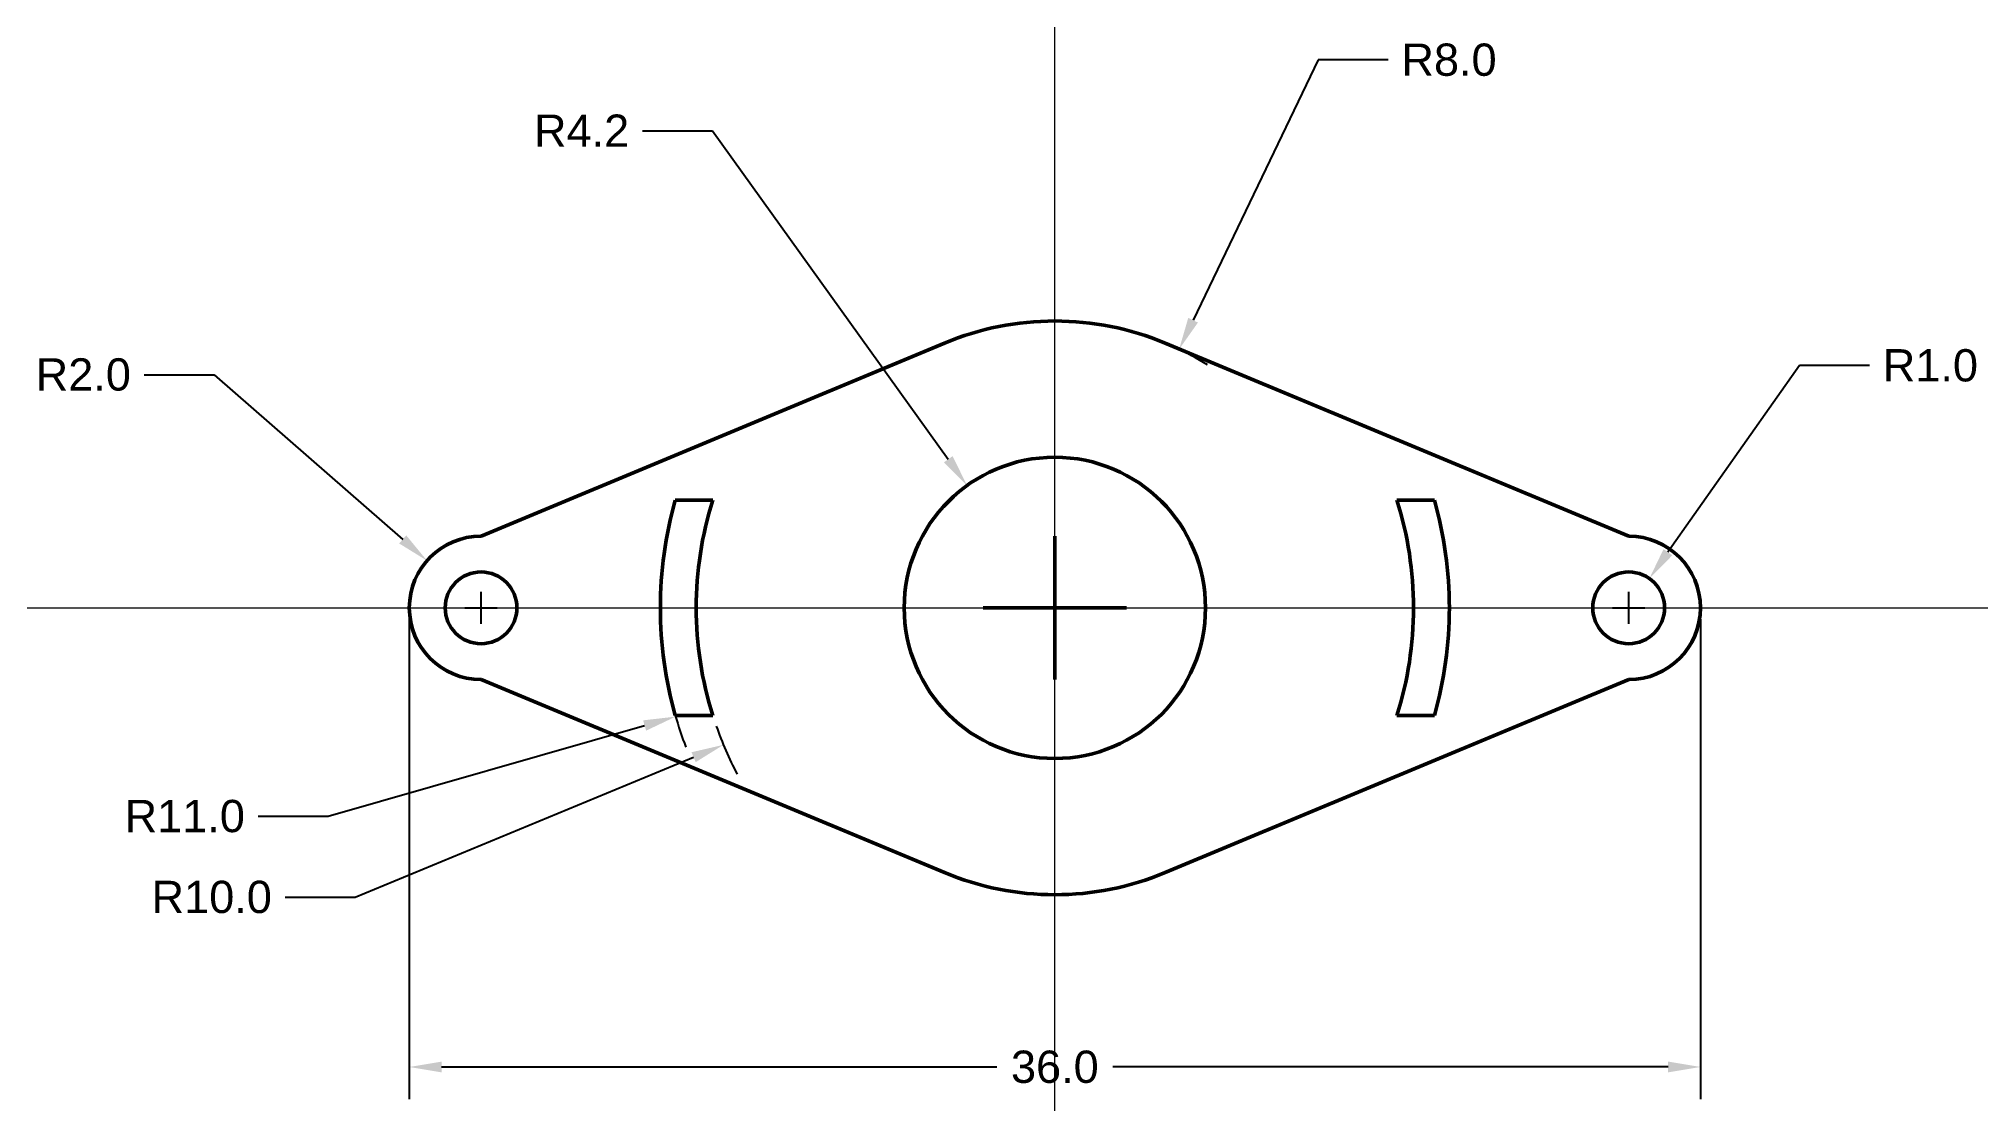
# Model space of a CAD drawing. Header units: millimetres. Extents: x 2720.4 to 2774.4, y 1490.2 to 1519.7.
import ezdxf

# ---------------------------------------------------------------- set-up
doc = ezdxf.new("R2010")
doc.units = ezdxf.units.MM
doc.header["$PDMODE"] = 2
doc.header["$PDSIZE"] = -3
doc.layers.add('CL', color=1, linetype='Continuous', lineweight=15)
doc.layers.add('VL', color=7, linetype='Continuous', lineweight=50)
doc.styles.get("Standard").update_dxf_attribs({"font": 'arial.ttf'})
doc.dimstyles.get("Standard").update_dxf_attribs({"dimscale": 5, "dimtxt": 0.18, "dimasz": 0.18, "dimexe": 0.18, "dimexo": 0.0625, "dimgap": 0.09, "dimtad": 0, "dimtih": 1, "dimtoh": 1, "dimdec": 1, "dimzin": 0, "dimdsep": 46, "dimtxsty": 'Standard', "dimcen": 0.09, "dimadec": 0, "dimazin": 0, "dimtfac": 1, "dimtdec": 1, "dimtofl": 0, "dimtmove": 0, "dimatfit": 3, "dimfxl": 1, "dimtolj": 1, "dimtzin": 0, "dimarcsym": 0})

# ---------------------------------------------------------------- blocks, each defined once
blk = doc.blocks.new('*D1')
at = {"layer": 'Defpoints', "color": 0, "transparency": 16777216}
for p in [(2752.209, 1511.079), (2748.744, 1503.868)]:
    blk.add_point(p, dxfattribs=at)
at = {"layer": 'VL', "color": 0, "lineweight": -2, "transparency": 16777216}
for p, q in [((2756.087, 1519.149), (2752.599, 1511.89)), ((2758.036, 1519.149), (2756.087, 1519.149)), ((2748.744, 1503.418), (2748.744, 1504.318)), ((2748.294, 1503.868), (2749.194, 1503.868))]:
    blk.add_line(p, q, dxfattribs=at)
blk.add_arc((2748.744, 1503.868), 8, 57.8879, 65.142, dxfattribs=at)
at = {"layer": 'VL', "color": 0, "transparency": 16777216}
blk.add_solid([(2752.464, 1511.955), (2752.734, 1511.825), (2752.209, 1511.079)], dxfattribs=at)
at = {"layer": 'VL', "color": 0, "transparency": 16777216, "insert": (2759.735, 1519.149), "char_height": 0.9, "attachment_point": 5}
blk.add_mtext('\\A1;R8.0', dxfattribs=at)
blk = doc.blocks.new('*D2')
at = {"layer": 'Defpoints', "color": 0, "transparency": 16777216}
for p in [(2746.296, 1507.281), (2748.744, 1503.868)]:
    blk.add_point(p, dxfattribs=at)
at = {"layer": 'VL', "color": 0, "lineweight": -2, "transparency": 16777216}
for p, q in [((2737.244, 1517.175), (2739.196, 1517.175)), ((2739.196, 1517.175), (2745.771, 1508.012)), ((2748.744, 1503.418), (2748.744, 1504.318)), ((2748.294, 1503.868), (2749.194, 1503.868))]:
    blk.add_line(p, q, dxfattribs=at)
at = {"layer": 'VL', "color": 0, "transparency": 16777216}
blk.add_solid([(2745.893, 1508.099), (2745.649, 1507.924), (2746.296, 1507.281)], dxfattribs=at)
at = {"layer": 'VL', "color": 0, "transparency": 16777216, "insert": (2735.548, 1517.175), "char_height": 0.9, "attachment_point": 5}
blk.add_mtext('\\A1;R4.2', dxfattribs=at)
blk = doc.blocks.new('*D3')
at = {"layer": 'Defpoints', "color": 0, "transparency": 16777216}
for p in [(2731.238, 1505.184), (2732.744, 1503.868)]:
    blk.add_point(p, dxfattribs=at)
at = {"layer": 'VL', "color": 0, "lineweight": -2, "transparency": 16777216}
for p, q in [((2723.352, 1510.371), (2725.301, 1510.371)), ((2725.301, 1510.371), (2730.56, 1505.776)), ((2732.744, 1503.418), (2732.744, 1504.318)), ((2732.294, 1503.868), (2733.194, 1503.868))]:
    blk.add_line(p, q, dxfattribs=at)
at = {"layer": 'VL', "color": 0, "transparency": 16777216}
blk.add_solid([(2730.659, 1505.889), (2730.462, 1505.663), (2731.238, 1505.184)], dxfattribs=at)
at = {"layer": 'VL', "color": 0, "transparency": 16777216, "insert": (2721.654, 1510.371), "char_height": 0.9, "attachment_point": 5}
blk.add_mtext('\\A1;R2.0', dxfattribs=at)
blk = doc.blocks.new('*D4')
at = {"layer": 'Defpoints', "color": 0, "transparency": 16777216}
for p in [(2748.744, 1503.868), (2738.171, 1500.835)]:
    blk.add_point(p, dxfattribs=at)
at = {"layer": 'VL', "color": 0, "lineweight": -2, "transparency": 16777216}
for p, q in [((2748.744, 1503.418), (2748.744, 1504.318)), ((2748.294, 1503.868), (2749.194, 1503.868)), ((2728.48, 1498.056), (2737.306, 1500.587)), ((2726.531, 1498.056), (2728.48, 1498.056))]:
    blk.add_line(p, q, dxfattribs=at)
blk.add_arc((2748.744, 1503.868), 11, 195.8266, 200.6923, dxfattribs=at)
at = {"layer": 'VL', "color": 0, "transparency": 16777216}
blk.add_solid([(2737.264, 1500.731), (2737.347, 1500.443), (2738.171, 1500.835)], dxfattribs=at)
at = {"layer": 'VL', "color": 0, "transparency": 16777216, "insert": (2724.483, 1498.056), "char_height": 0.9, "attachment_point": 5}
blk.add_mtext('\\A1;R11.0', dxfattribs=at)
blk = doc.blocks.new('*D5')
at = {"layer": 'Defpoints', "color": 0, "transparency": 16777216}
for p in [(2748.744, 1503.868), (2739.503, 1500.047)]:
    blk.add_point(p, dxfattribs=at)
at = {"layer": 'VL', "color": 0, "lineweight": -2, "transparency": 16777216}
for p, q in [((2748.744, 1503.418), (2748.744, 1504.318)), ((2748.294, 1503.868), (2749.194, 1503.868)), ((2729.232, 1495.801), (2738.671, 1499.704)), ((2727.283, 1495.801), (2729.232, 1495.801))]:
    blk.add_line(p, q, dxfattribs=at)
blk.add_arc((2748.744, 1503.868), 10, 199.2481, 207.6184, dxfattribs=at)
at = {"layer": 'VL', "color": 0, "transparency": 16777216}
blk.add_solid([(2738.614, 1499.842), (2738.729, 1499.565), (2739.503, 1500.047)], dxfattribs=at)
at = {"layer": 'VL', "color": 0, "transparency": 16777216, "insert": (2725.235, 1495.801), "char_height": 0.9, "attachment_point": 5}
blk.add_mtext('\\A1;R10.0', dxfattribs=at)
blk = doc.blocks.new('*D6')
at = {"layer": 'Defpoints', "color": 0, "transparency": 16777216}
for p in [(2765.321, 1504.685), (2764.744, 1503.868)]:
    blk.add_point(p, dxfattribs=at)
at = {"layer": 'VL', "color": 0, "lineweight": -2, "transparency": 16777216}
for p, q in [((2769.51, 1510.626), (2765.839, 1505.421)), ((2771.459, 1510.626), (2769.51, 1510.626)), ((2764.744, 1503.418), (2764.744, 1504.318)), ((2764.294, 1503.868), (2765.194, 1503.868))]:
    blk.add_line(p, q, dxfattribs=at)
at = {"layer": 'VL', "color": 0, "transparency": 16777216}
blk.add_solid([(2765.717, 1505.507), (2765.962, 1505.334), (2765.321, 1504.685)], dxfattribs=at)
at = {"layer": 'VL', "color": 0, "transparency": 16777216, "insert": (2773.157, 1510.626), "char_height": 0.9, "attachment_point": 5}
blk.add_mtext('\\A1;R1.0', dxfattribs=at)
blk = doc.blocks.new('*D7')
at = {"layer": 'Defpoints', "color": 0, "transparency": 16777216}
for p in [(2730.744, 1503.868), (2766.744, 1503.868), (2766.744, 1491.064)]:
    blk.add_point(p, dxfattribs=at)
at = {"layer": 'VL', "color": 0, "lineweight": -2, "transparency": 16777216}
for p, q in [((2730.744, 1503.556), (2730.744, 1490.164)), ((2766.744, 1503.556), (2766.744, 1490.164)), ((2731.644, 1491.064), (2747.127, 1491.064)), ((2765.844, 1491.064), (2750.361, 1491.064))]:
    blk.add_line(p, q, dxfattribs=at)
at = {"layer": 'VL', "color": 0, "transparency": 16777216}
for points in [[(2731.644, 1491.214), (2731.644, 1490.914), (2730.744, 1491.064)], [(2765.844, 1491.214), (2765.844, 1490.914), (2766.744, 1491.064)]]:
    blk.add_solid(points, dxfattribs=at)
at = {"layer": 'VL', "color": 0, "transparency": 16777216, "insert": (2748.744, 1491.064), "char_height": 0.9, "attachment_point": 5}
blk.add_mtext('\\A1;36.0', dxfattribs=at)

msp = doc.modelspace()

# ---------------------------------------------------------------- linework, layer by layer
at = {"layer": 'CL'}
for direction in [(0, 1), (1, 0)]:
    msp.add_xline((2748.744, 1503.868), direction, dxfattribs=at)
at = {"layer": 'VL'}
for p, q in [((2732.744, 1505.868), (2745.667, 1511.253)), ((2764.744, 1505.868), (2751.821, 1511.253)), ((2738.744, 1506.868), (2738.161, 1506.868)), ((2738.161, 1506.868), (2739.205, 1506.868)), ((2758.284, 1506.868), (2759.327, 1506.868)), ((2748.744, 1503.868), (2748.744, 1505.868)), ((2748.744, 1503.868), (2746.744, 1503.868)), ((2748.744, 1503.868), (2750.744, 1503.868)), ((2748.744, 1503.868), (2748.744, 1501.868)), ((2732.744, 1501.868), (2745.667, 1496.484)), ((2764.744, 1501.868), (2751.821, 1496.484)), ((2738.744, 1500.868), (2738.161, 1500.868)), ((2738.161, 1500.868), (2739.205, 1500.868)), ((2758.284, 1500.868), (2759.327, 1500.868))]:
    msp.add_line(p, q, dxfattribs=at)
for centre, radius in [((2748.744, 1503.868), 4.2), ((2732.744, 1503.868), 1), ((2764.744, 1503.868), 1)]:
    msp.add_circle(centre, radius, dxfattribs=at)
for centre, radius, start, end in [((2748.744, 1503.868), 8, 67.3801, 112.6199), ((2748.744, 1503.868), 11, 164.1734, 195.8266), ((2748.744, 1503.868), 10, 162.5424, 197.4576), ((2748.744, 1503.868), 10, 342.5424, 17.4576), ((2748.744, 1503.868), 11, 344.1734, 15.8266), ((2732.744, 1503.868), 2, 90, 270), ((2764.744, 1503.868), 2, 270, 90), ((2748.744, 1503.868), 8, 247.3801, 292.6199)]:
    msp.add_arc(centre, radius, start, end, dxfattribs=at)

# ---------------------------------------------------------------- dimensions: what is measured, and where the dimension line sits
for center, mpoint, picture, middle in [((2748.744, 1503.868), (2752.209, 1511.079), '*D1', (2759.735, 1519.149)), ((2748.744, 1503.868), (2746.296, 1507.281), '*D2', (2735.548, 1517.175)), ((2764.744, 1503.868), (2765.321, 1504.685), '*D6', (2773.157, 1510.626)), ((2732.744, 1503.868), (2731.238, 1505.184), '*D3', (2721.654, 1510.371)), ((2748.744, 1503.868), (2738.171, 1500.835), '*D4', (2724.483, 1498.056)), ((2748.744, 1503.868), (2739.503, 1500.047), '*D5', (2725.235, 1495.801))]:
    dim = msp.add_radius_dim(center=center, mpoint=mpoint, dimstyle='Standard', dxfattribs=at)
    dim.commit()
    dim.dimension.update_dxf_attribs({"geometry": picture, "text_midpoint": middle, "dimtype": 164})
dim = msp.add_linear_dim(base=(2766.744, 1491.064), p1=(2730.744, 1503.868), p2=(2766.744, 1503.868), dimstyle='Standard', dxfattribs=at)
dim.commit()
dim.dimension.update_dxf_attribs({"geometry": '*D7', "text_midpoint": (2748.744, 1491.064)})

doc.saveas('drawing.dxf')
